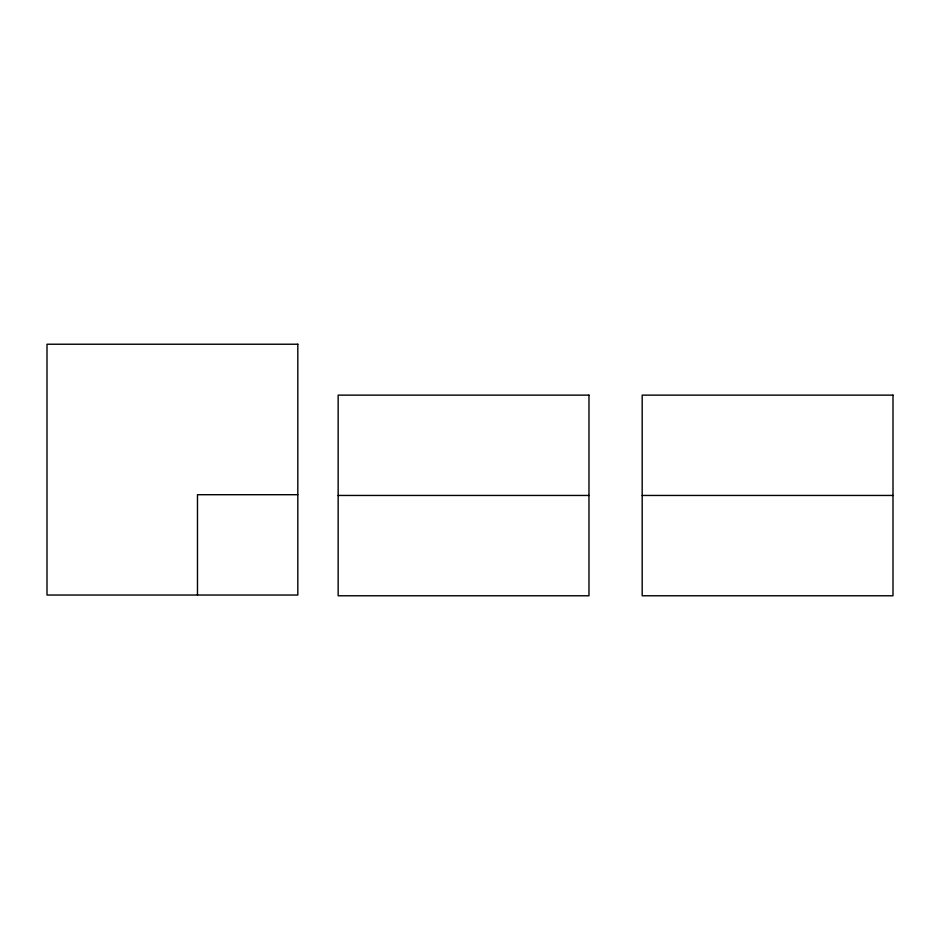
<?xml version="1.0" encoding="UTF-8"?>
<svg xmlns="http://www.w3.org/2000/svg" width="940" height="940" viewBox="0 0 940 940"><rect width="100%" height="100%" fill="white"/><g stroke="black" fill="none" stroke-linecap="round" stroke-linejoin="round"><path stroke-width="1.41" d="M297.816 494.71L197.482 494.71L197.482 595.032M338.153 495.451L588.969 495.451M642.184 495.451L893 495.451M297.816 344.228L47 344.228L47 595.032L297.816 595.032L297.816 344.228M588.969 395.129L338.153 395.129L338.153 595.772L588.969 595.772L588.969 395.129M893 395.129L642.184 395.129L642.184 595.772L893 595.772L893 395.129"/></g></svg>
